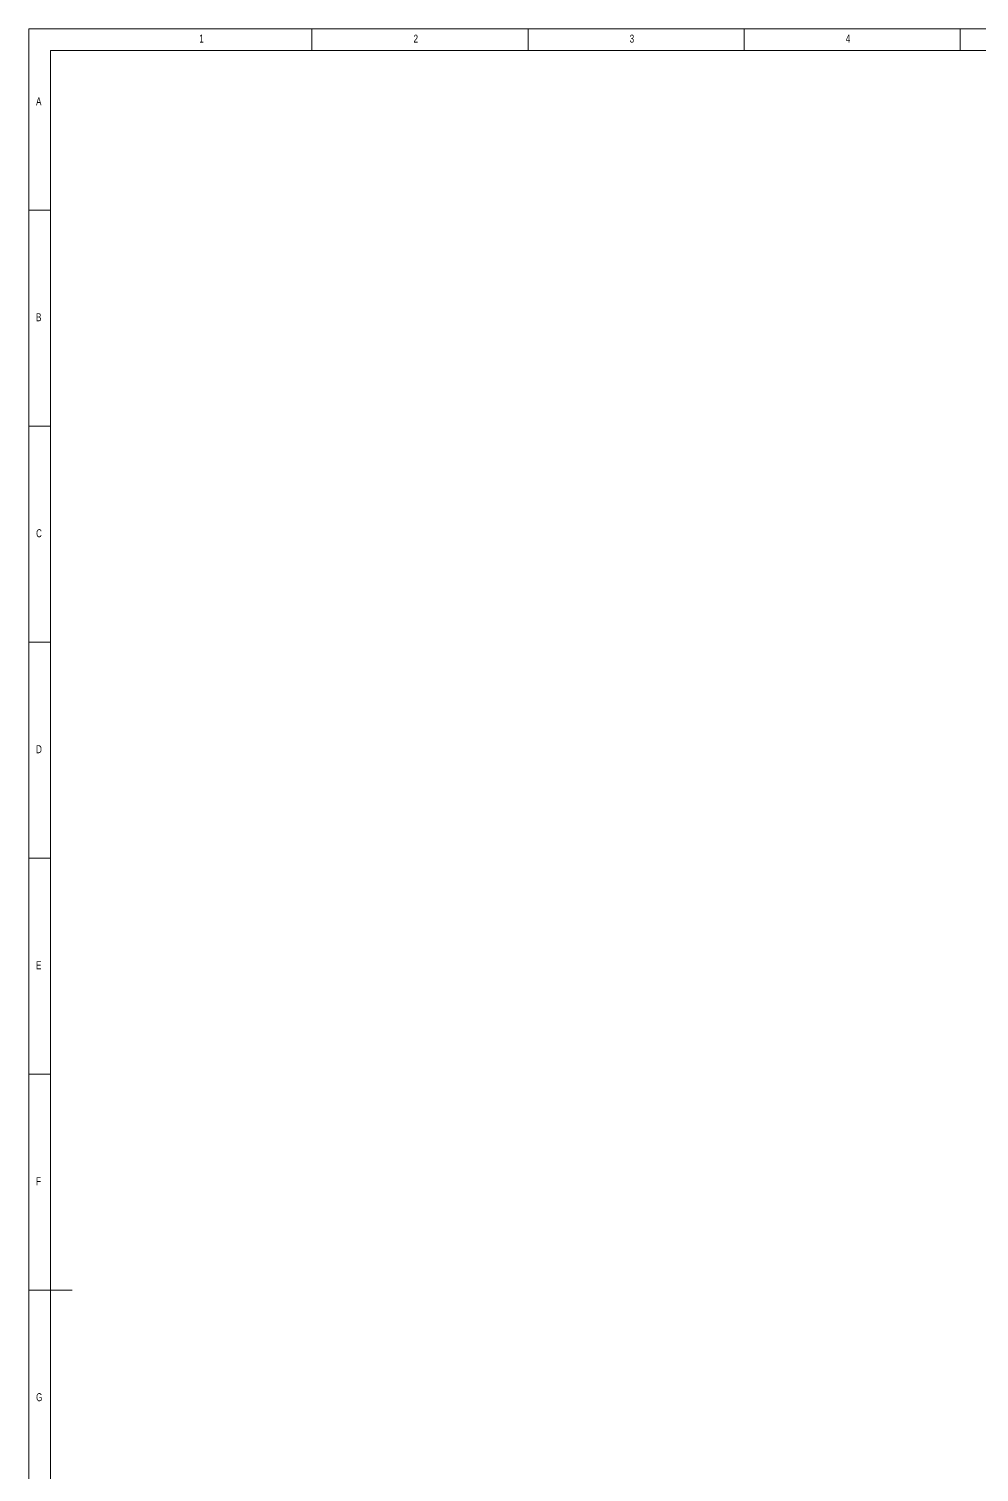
# Model space of a CAD drawing. Header units: inches. Extents: x 0.2 to 32.9, y 0.2 to 23.2.
# Drawn here: x 0.2 to 8.85, y 10.03 to 23.19 of the extents above; entities that cross this region are included whole.
import ezdxf

# ---------------------------------------------------------------- set-up
doc = ezdxf.new("R2010")
doc.units = ezdxf.units.IN
doc.header["$MEASUREMENT"] = 0
doc.styles.add('SLDTEXTSTYLE0', font='TXT', dxfattribs={"width": 0.75})

msp = doc.modelspace()

# ---------------------------------------------------------------- linework, layer by layer
at = {"color": 7, "linetype": 'Continuous', "lineweight": 0}
for p, q in [((32.913386, 23.188976), (0.19685, 23.188976)), ((0.19685, 23.188976), (0.19685, 0.19685)), ((2.775591, 22.992126), (2.775591, 23.188976)), ((4.744094, 23.188976), (4.744094, 22.992126)), ((6.712598, 22.992126), (6.712598, 23.188976)), ((8.681102, 23.188976), (8.681102, 22.992126)), ((32.716535, 22.992126), (0.393701, 22.992126)), ((0.393701, 22.992126), (0.393701, 0.393701)), ((0.393701, 21.535433), (0.19685, 21.535433)), ((0.19685, 19.566929), (0.393701, 19.566929)), ((0.393701, 17.598425), (0.19685, 17.598425)), ((0.19685, 15.629921), (0.393701, 15.629921)), ((0.393701, 13.661417), (0.19685, 13.661417)), ((0.19685, 11.692913), (0.590551, 11.692913))]:
    msp.add_line(p, q, dxfattribs=at)

# ---------------------------------------------------------------- texts
at = {"color": 7, "linetype": 'Continuous', "lineweight": 0, "char_height": 0.072917, "attachment_point": 1, "style": 'SLDTEXTSTYLE0'}
for s, insert in [('1', (1.749098, 23.136537)), ('2', (3.701198, 23.136537)), ('3', (5.669701, 23.136537)), ('4', (7.638205, 23.136537)), ('A', (0.262467, 22.56567)), ('B', (0.262467, 20.597166)), ('C', (0.262467, 18.628662)), ('D', (0.262467, 16.660158)), ('E', (0.262467, 14.691655)), ('F', (0.262467, 12.723151)), ('G', (0.262467, 10.754647))]:
    msp.add_mtext(s, dxfattribs=dict(at, insert=insert))

doc.saveas('drawing.dxf')
